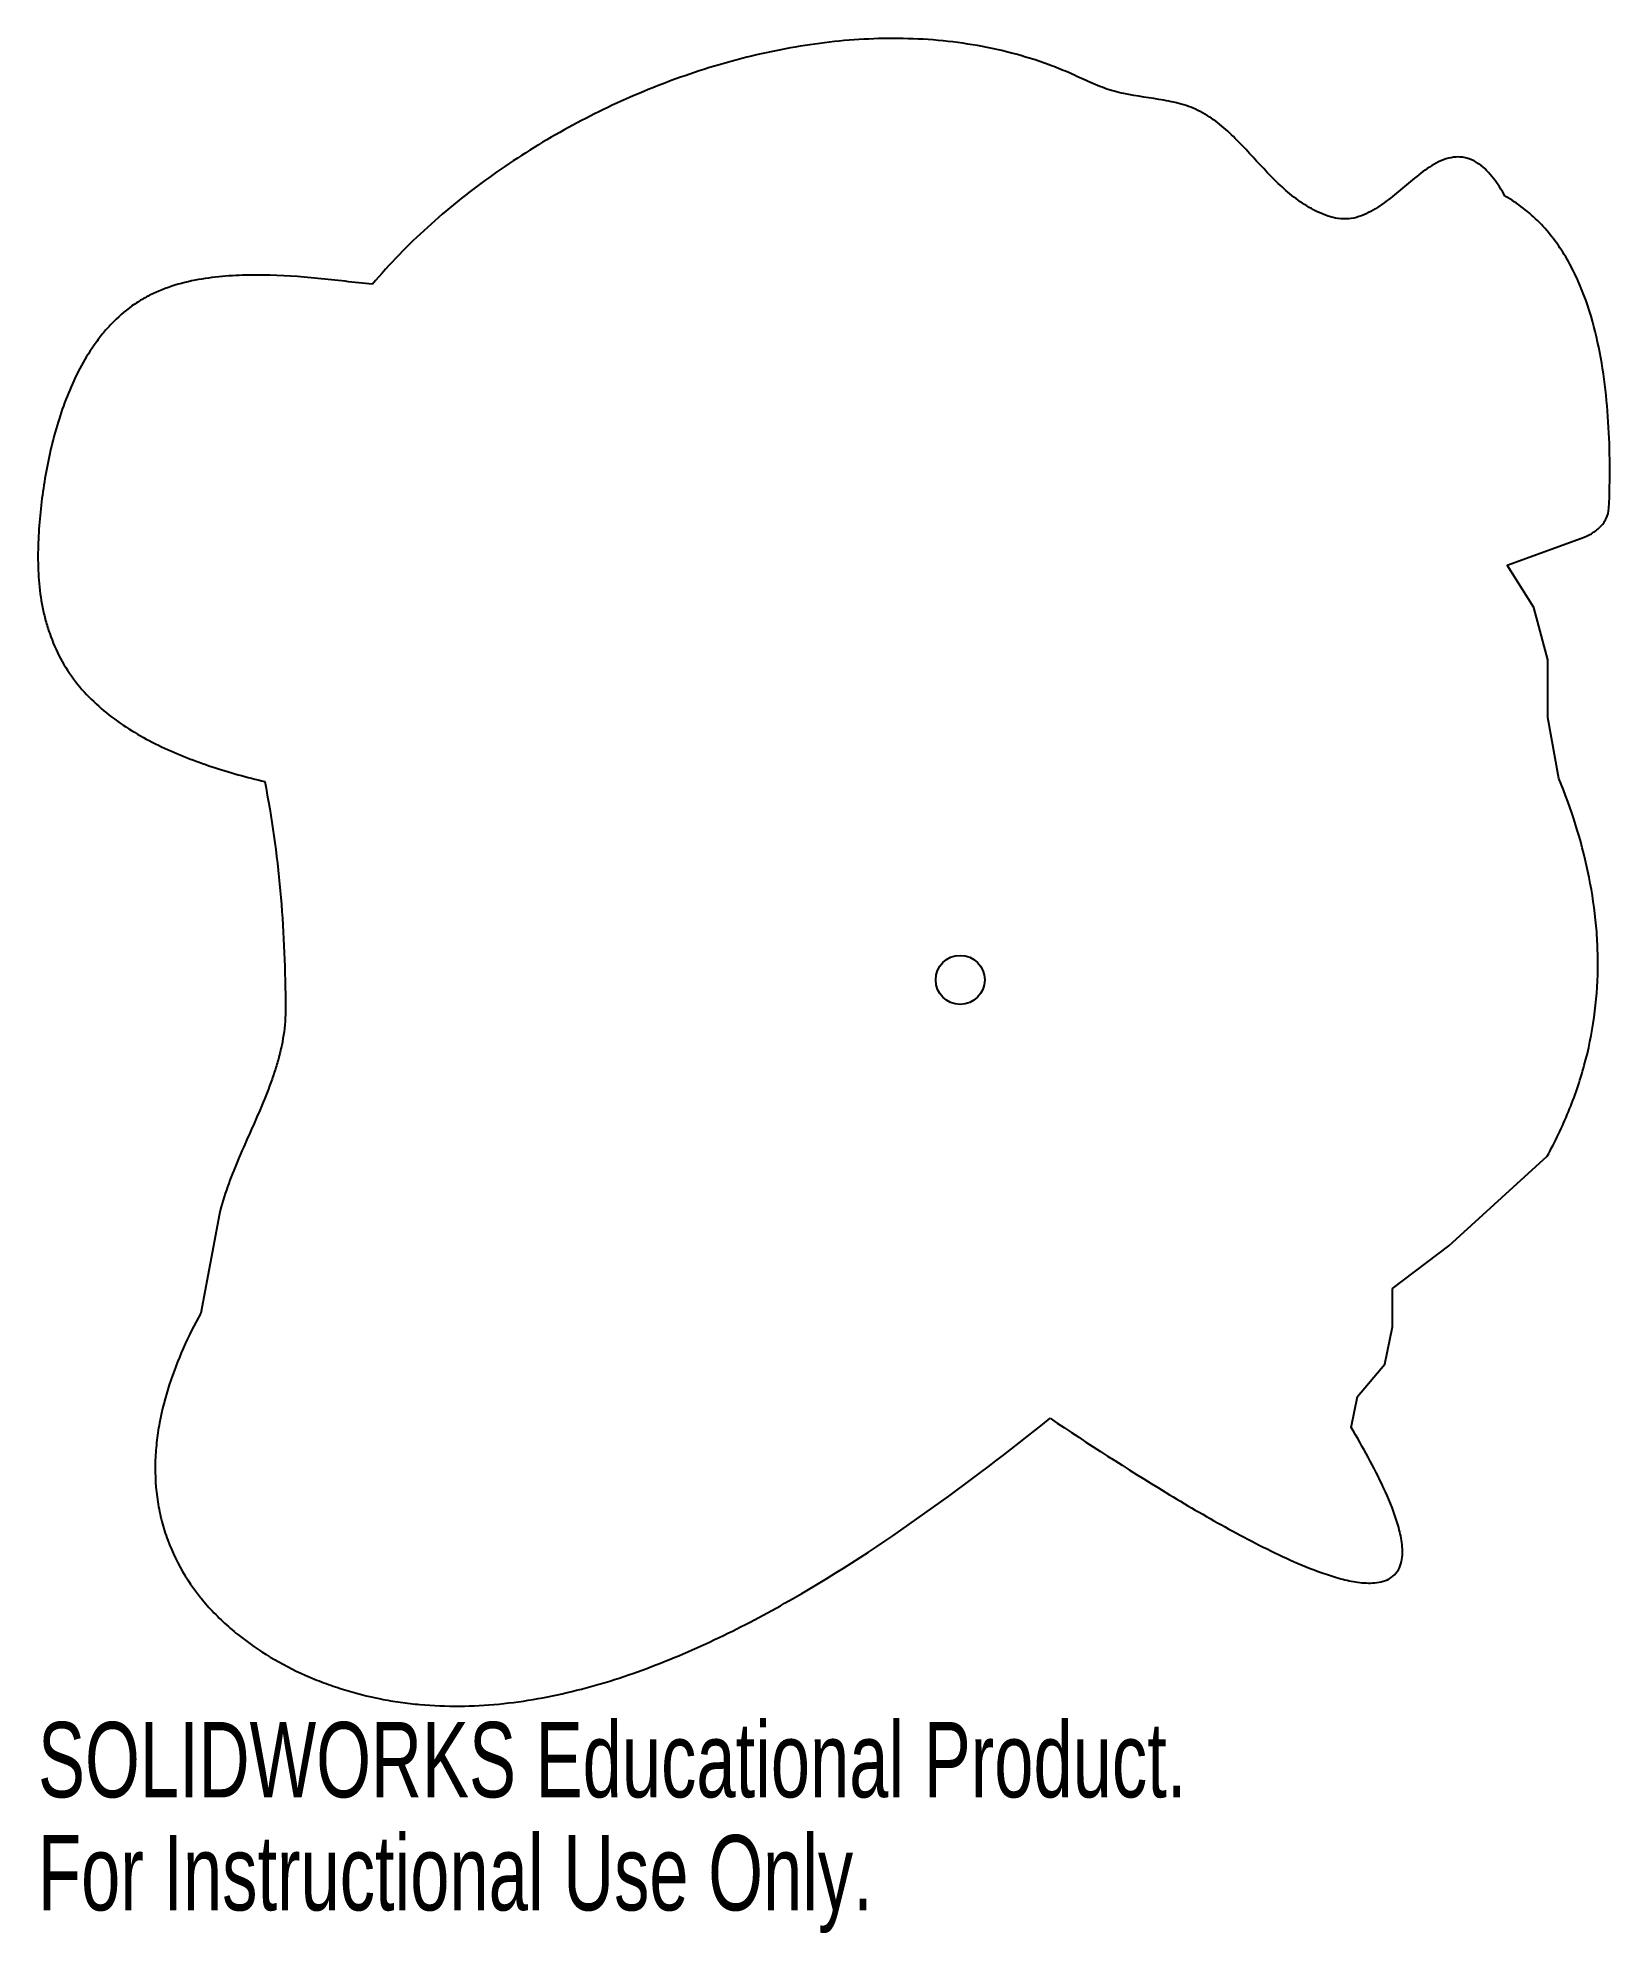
# Model space of a CAD drawing. Header units: inches. Extents: x 2.94 to 6.92, y 4.95 to 9.73.
import ezdxf

# ---------------------------------------------------------------- set-up
doc = ezdxf.new("R2010")
doc.units = ezdxf.units.IN
doc.header["$MEASUREMENT"] = 0
doc.styles.add('SLDTEXTSTYLE0', font='TXT', dxfattribs={"width": 0.7})

msp = doc.modelspace()

# ---------------------------------------------------------------- linework, layer by layer
at = {"color": 7, "linetype": 'Continuous', "lineweight": 25}
for p, q in [((6.6551, 8.4022), (6.8434, 8.4707)), ((6.7227, 8.2955), (6.6551, 8.4022)), ((6.7579, 8.1635), (6.7227, 8.2955)), ((6.7579, 8.018), (6.7579, 8.1635)), ((6.7861, 7.8637), (6.7579, 8.018)), ((6.5078, 6.6836), (6.7564, 6.9098)), ((3.4022, 6.764), (3.3551, 6.5135)), ((6.3658, 6.5754), (6.5078, 6.6836)), ((6.3658, 6.4785), (6.3658, 6.5754)), ((6.346, 6.3844), (6.3658, 6.4785)), ((6.2776, 6.3023), (6.346, 6.3844)), ((6.2613, 6.2243), (6.2776, 6.3023))]:
    msp.add_line(p, q, dxfattribs=at)
msp.add_circle((5.2736, 7.3548), 0.062, dxfattribs=at)
for points, knots in [([(6.6497, 9.3348), (6.6411, 9.3503), (6.6317, 9.3653), (6.61, 9.3932), (6.5976, 9.4064), (6.5756, 9.4214), (6.5677, 9.4256), (6.5552, 9.43), (6.5509, 9.4312), (6.5422, 9.4328), (6.5377, 9.4333), (6.5244, 9.4336), (6.5155, 9.4324), (6.4982, 9.4279), (6.49, 9.4247), (6.474, 9.417), (6.4663, 9.4125), (6.4514, 9.4029), (6.4442, 9.3977), (6.423, 9.3817), (6.4095, 9.3704), (6.3824, 9.3476), (6.3689, 9.3362), (6.3409, 9.3146), (6.3264, 9.3044), (6.3033, 9.2917), (6.2953, 9.2879), (6.2787, 9.2817), (6.2702, 9.2794), (6.2528, 9.2767), (6.2438, 9.2765), (6.2262, 9.2781), (6.2176, 9.2798), (6.192, 9.287), (6.1759, 9.2943), (6.1453, 9.3115), (6.1306, 9.3215), (6.0891, 9.3537), (6.0643, 9.3784), (6.0163, 9.4294), (5.9931, 9.4557), (5.9559, 9.4926), (5.943, 9.5045), (5.9226, 9.5209), (5.9156, 9.5262), (5.9011, 9.5361), (5.8935, 9.5408), (5.8781, 9.5494), (5.8703, 9.5532), (5.8544, 9.5598), (5.8463, 9.5626), (5.8218, 9.5701), (5.8051, 9.5737), (5.7546, 9.5826), (5.7203, 9.5864), (5.6703, 9.5969), (5.654, 9.6014), (5.6222, 9.6128), (5.6068, 9.6195), (5.576, 9.6335), (5.5607, 9.6406), (5.5297, 9.6539), (5.514, 9.6602), (5.4668, 9.6776), (5.435, 9.6875), (5.3705, 9.7044), (5.3379, 9.7113), (5.2721, 9.7222), (5.2387, 9.7262), (5.1381, 9.7341), (5.0715, 9.7339), (4.9391, 9.7244), (4.8733, 9.7151), (4.775, 9.6952), (4.7423, 9.6875), (4.6776, 9.6704), (4.6457, 9.6609), (4.5509, 9.6301), (4.4891, 9.6062), (4.3681, 9.5524), (4.309, 9.5224), (4.1934, 9.4563), (4.1367, 9.4199), (4.0285, 9.342), (3.9768, 9.3003), (3.8785, 9.2109), (3.8319, 9.1632), (3.7886, 9.1118)], [0, 0, 0, 0, 0.015625, 0.015625, 0.03125, 0.03125, 0.039062, 0.039062, 0.042969, 0.042969, 0.046875, 0.046875, 0.054687, 0.054687, 0.0625, 0.0625, 0.070312, 0.070312, 0.078125, 0.078125, 0.09375, 0.09375, 0.109375, 0.109375, 0.125, 0.125, 0.132812, 0.132812, 0.140625, 0.140625, 0.148437, 0.148437, 0.15625, 0.15625, 0.171875, 0.171875, 0.1875, 0.1875, 0.21875, 0.21875, 0.25, 0.25, 0.265625, 0.265625, 0.273437, 0.273437, 0.28125, 0.28125, 0.289062, 0.289062, 0.296875, 0.296875, 0.3125, 0.3125, 0.34375, 0.34375, 0.359375, 0.359375, 0.375, 0.375, 0.390625, 0.390625, 0.40625, 0.40625, 0.4375, 0.4375, 0.46875, 0.46875, 0.5, 0.5, 0.5625, 0.5625, 0.625, 0.625, 0.65625, 0.65625, 0.6875, 0.6875, 0.75, 0.75, 0.8125, 0.8125, 0.875, 0.875, 0.9375, 0.9375, 1, 1, 1, 1]), ([(6.9124, 8.5464), (6.9153, 8.6191), (6.9153, 8.6916), (6.9085, 8.8002), (6.9051, 8.8364), (6.8954, 8.9085), (6.8891, 8.9441), (6.8726, 9.0142), (6.8626, 9.0487), (6.8436, 9.0993), (6.8366, 9.116), (6.8211, 9.1489), (6.8125, 9.1652), (6.7843, 9.2124), (6.7625, 9.2415), (6.724, 9.2808), (6.7101, 9.2931), (6.6811, 9.3155), (6.6658, 9.3257), (6.6497, 9.3348)], [0, 0, 0, 0, 0.25, 0.25, 0.375, 0.375, 0.5, 0.5, 0.625, 0.625, 0.6875, 0.6875, 0.75, 0.75, 0.875, 0.875, 0.9375, 0.9375, 1, 1, 1, 1]), ([(3.7886, 9.1118), (3.7656, 9.1142), (3.7427, 9.1168), (3.6969, 9.122), (3.6739, 9.1245), (3.605, 9.1311), (3.5591, 9.1343), (3.4898, 9.1354), (3.4666, 9.1351), (3.4205, 9.1328), (3.3975, 9.1308), (3.3519, 9.1244), (3.3292, 9.1201), (3.2843, 9.1082), (3.2625, 9.1008), (3.231, 9.0867), (3.2208, 9.0815), (3.2007, 9.0701), (3.1908, 9.0638), (3.1626, 9.0435), (3.1453, 9.0283), (3.1214, 9.0034), (3.1138, 8.9947), (3.0992, 8.9768), (3.0922, 8.9674), (3.0723, 8.939), (3.0605, 8.9194), (3.0391, 8.8788), (3.0294, 8.858), (3.012, 8.8153), (3.0042, 8.7935), (2.9834, 8.7277), (2.9728, 8.6832), (2.9564, 8.5934), (2.9506, 8.548), (2.9453, 8.4794), (2.9442, 8.4563), (2.9437, 8.4102), (2.9444, 8.3873), (2.948, 8.3416), (2.951, 8.3188), (2.9577, 8.2848), (2.9603, 8.2735), (2.9663, 8.2513), (2.9697, 8.2403), (2.981, 8.2079), (2.9901, 8.1869), (3.012, 8.1464), (3.0247, 8.1268), (3.0528, 8.0905), (3.0681, 8.0736), (3.1013, 8.0419), (3.1192, 8.027), (3.1748, 7.9862), (3.2145, 7.9636), (3.2972, 7.9243), (3.3403, 7.9076), (3.4275, 7.8789), (3.4718, 7.8666), (3.5166, 7.8559)], [0, 0, 0, 0, 0.03125, 0.03125, 0.0625, 0.0625, 0.125, 0.125, 0.15625, 0.15625, 0.1875, 0.1875, 0.21875, 0.21875, 0.25, 0.25, 0.265625, 0.265625, 0.28125, 0.28125, 0.3125, 0.3125, 0.328125, 0.328125, 0.34375, 0.34375, 0.375, 0.375, 0.40625, 0.40625, 0.4375, 0.4375, 0.5, 0.5, 0.5625, 0.5625, 0.59375, 0.59375, 0.625, 0.625, 0.65625, 0.65625, 0.671875, 0.671875, 0.6875, 0.6875, 0.71875, 0.71875, 0.75, 0.75, 0.78125, 0.78125, 0.8125, 0.8125, 0.875, 0.875, 0.9375, 0.9375, 1, 1, 1, 1]), ([(6.8434, 8.4707), (6.852, 8.4739), (6.8602, 8.4775), (6.8757, 8.4864), (6.8831, 8.4917), (6.8929, 8.5013), (6.8959, 8.5047), (6.9012, 8.5121), (6.9036, 8.516), (6.9094, 8.5284), (6.9116, 8.5373), (6.9124, 8.5464)], [0, 0, 0, 0, 0.25, 0.25, 0.5, 0.5, 0.625, 0.625, 0.75, 0.75, 1, 1, 1, 1]), ([(3.5166, 7.8559), (3.5348, 7.7646), (3.5475, 7.6726), (3.5601, 7.5338), (3.5632, 7.4873), (3.5675, 7.3945), (3.5686, 7.3482), (3.5691, 7.2903), (3.5692, 7.2787), (3.5686, 7.2555), (3.5678, 7.244), (3.5639, 7.2094), (3.5595, 7.1864), (3.5506, 7.152), (3.5473, 7.1405), (3.5401, 7.1178), (3.5363, 7.1066), (3.5241, 7.0731), (3.5152, 7.0511), (3.4873, 6.9855), (3.4671, 6.9424), (3.4304, 6.8548), (3.4136, 6.8104), (3.4022, 6.764)], [0, 0, 0, 0, 0.25, 0.25, 0.375, 0.375, 0.5, 0.5, 0.53125, 0.53125, 0.5625, 0.5625, 0.625, 0.625, 0.65625, 0.65625, 0.6875, 0.6875, 0.75, 0.75, 0.875, 0.875, 1, 1, 1, 1]), ([(6.7564, 6.9098), (6.7765, 6.9463), (6.7944, 6.9835), (6.8258, 7.0599), (6.8392, 7.0991), (6.8719, 7.2195), (6.8831, 7.3007), (6.8846, 7.4036), (6.8842, 7.4243), (6.8823, 7.4657), (6.8808, 7.4864), (6.8744, 7.548), (6.8678, 7.5886), (6.8422, 7.7087), (6.8173, 7.787), (6.7861, 7.8637)], [0, 0, 0, 0, 0.125, 0.125, 0.25, 0.25, 0.5, 0.5, 0.5625, 0.5625, 0.625, 0.625, 0.75, 0.75, 1, 1, 1, 1]), ([(3.3551, 6.5135), (3.3229, 6.4549), (3.2957, 6.3947), (3.2653, 6.3007), (3.257, 6.2687), (3.2479, 6.2195), (3.2454, 6.2029), (3.2418, 6.1696), (3.2406, 6.1529), (3.2393, 6.103), (3.2413, 6.0698), (3.2491, 6.0201), (3.2526, 6.0035), (3.261, 5.9712), (3.266, 5.9554), (3.2833, 5.9087), (3.2979, 5.8788), (3.3333, 5.8214), (3.3535, 5.7949), (3.3869, 5.7577), (3.3987, 5.7458), (3.4231, 5.7229), (3.4358, 5.7118), (3.4749, 5.6804), (3.5023, 5.6616), (3.5592, 5.6276), (3.5887, 5.6123), (3.6346, 5.592), (3.6502, 5.5856), (3.6815, 5.5739), (3.6972, 5.5685), (3.7448, 5.5535), (3.777, 5.5453), (3.826, 5.5356), (3.8425, 5.5328), (3.8756, 5.5281), (3.8923, 5.5262), (3.9755, 5.5187), (4.0418, 5.5195), (4.1411, 5.5291), (4.1743, 5.5337), (4.2401, 5.5454), (4.2725, 5.5525), (4.3689, 5.5767), (4.4317, 5.597), (4.5552, 5.6437), (4.6159, 5.6703), (4.7057, 5.7138), (4.7353, 5.7289), (4.794, 5.76), (4.823, 5.7761), (4.9665, 5.8585), (5.0769, 5.931), (5.2923, 6.0842), (5.3972, 6.1649), (5.5008, 6.2476)], [0, 0, 0, 0, 0.0625, 0.0625, 0.09375, 0.09375, 0.109375, 0.109375, 0.125, 0.125, 0.15625, 0.15625, 0.171875, 0.171875, 0.1875, 0.1875, 0.21875, 0.21875, 0.25, 0.25, 0.265625, 0.265625, 0.28125, 0.28125, 0.3125, 0.3125, 0.34375, 0.34375, 0.359375, 0.359375, 0.375, 0.375, 0.40625, 0.40625, 0.421875, 0.421875, 0.4375, 0.4375, 0.5, 0.5, 0.53125, 0.53125, 0.5625, 0.5625, 0.625, 0.625, 0.6875, 0.6875, 0.71875, 0.71875, 0.75, 0.75, 0.875, 0.875, 1, 1, 1, 1]), ([(5.5008, 6.2476), (5.597, 6.1832), (5.6941, 6.1203), (5.8424, 6.0303), (5.8922, 6.0011), (5.9682, 5.9591), (5.9937, 5.9454), (6.0453, 5.919), (6.0714, 5.9062), (6.1241, 5.8821), (6.1508, 5.8708), (6.1916, 5.8558), (6.2053, 5.8511), (6.2332, 5.8428), (6.2472, 5.8392), (6.2758, 5.8336), (6.2901, 5.8317), (6.319, 5.8312), (6.3339, 5.8326), (6.3544, 5.8404), (6.3607, 5.8439), (6.372, 5.8532), (6.3767, 5.8588), (6.384, 5.8715), (6.3865, 5.8784), (6.3898, 5.8926), (6.3906, 5.8999), (6.3911, 5.9216), (6.3893, 5.9362), (6.3836, 5.9645), (6.3797, 5.9784), (6.3664, 6.0193), (6.3553, 6.0459), (6.331, 6.0982), (6.3179, 6.1239), (6.2904, 6.1745), (6.276, 6.1995), (6.2613, 6.2243)], [0, 0, 0, 0, 0.25, 0.25, 0.375, 0.375, 0.4375, 0.4375, 0.5, 0.5, 0.5625, 0.5625, 0.59375, 0.59375, 0.625, 0.625, 0.65625, 0.65625, 0.6875, 0.6875, 0.703125, 0.703125, 0.71875, 0.71875, 0.734375, 0.734375, 0.75, 0.75, 0.78125, 0.78125, 0.8125, 0.8125, 0.875, 0.875, 0.9375, 0.9375, 1, 1, 1, 1])]:
    msp.add_open_spline(points, degree=3, knots=knots, dxfattribs=at)

# ---------------------------------------------------------------- texts
at = {"color": 7, "linetype": 'Continuous', "char_height": 0.1903, "attachment_point": 1, "style": 'SLDTEXTSTYLE0'}
for s, insert in [('SOLIDWORKS Educational Product.', (2.944, 5.4805)), ('For Instructional Use Only.', (2.944, 5.195))]:
    msp.add_mtext(s, dxfattribs=dict(at, insert=insert))

doc.saveas('drawing.dxf')
